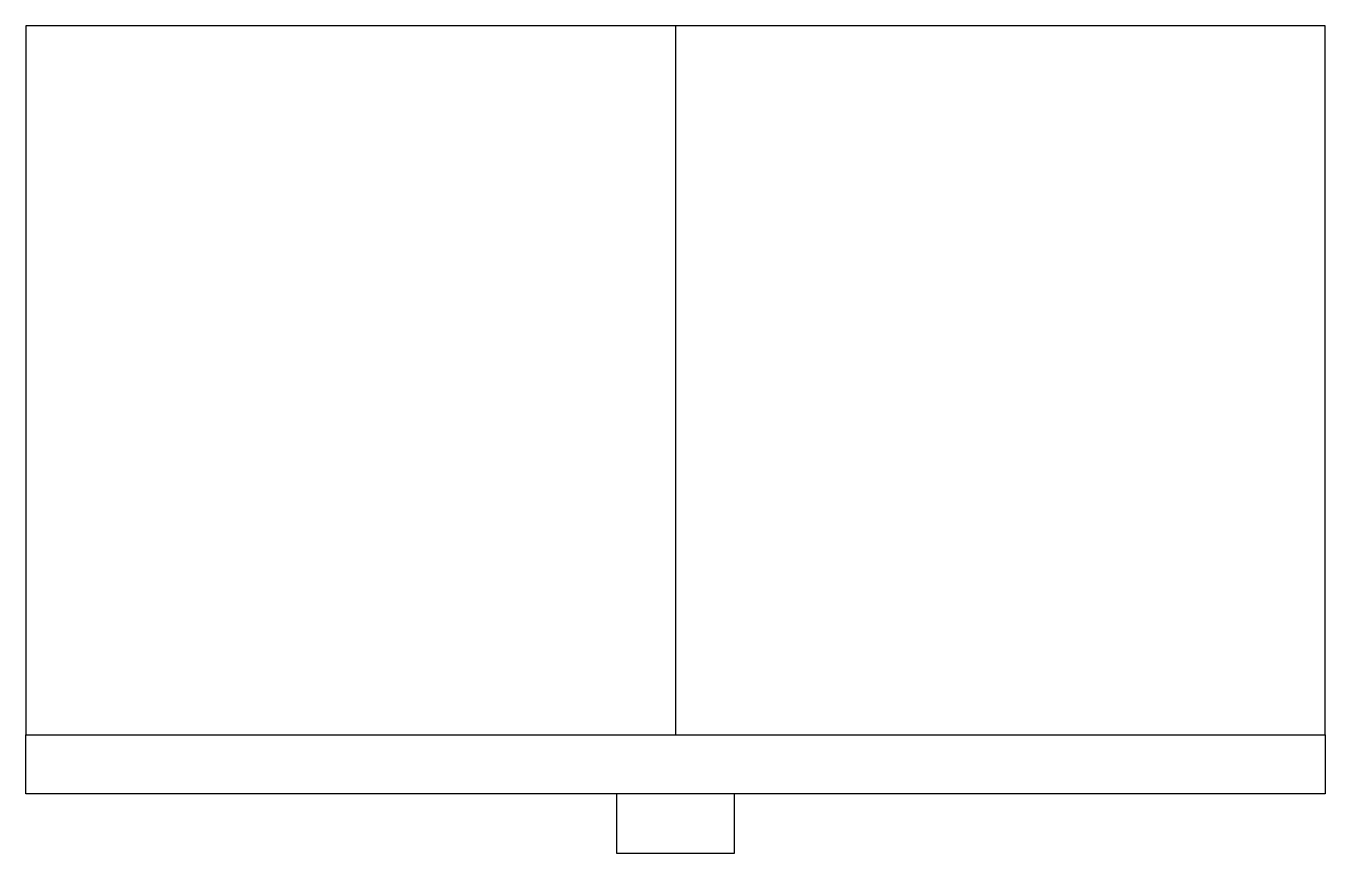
# Model space of a CAD drawing. Header units: inches. Extents: x -5.5 to 5.5, y -0.5 to 6.5.
import ezdxf

# ---------------------------------------------------------------- set-up
doc = ezdxf.new("R2010")
doc.units = ezdxf.units.IN
doc.layers.get('0').update_dxf_attribs({"linetype": 'CONTINUOUS'})

msp = doc.modelspace()

# ---------------------------------------------------------------- linework, layer by layer
for p, q in [((5.5, 6.5), (-5.5, 6.5)), ((-5.5, 6.5), (-5.5, 0.5)), ((0, 6.5), (0, 0.5)), ((5.5, 0.5), (5.5, 6.5)), ((-5.5, 0.5), (5.5, 0.5)), ((-5.5, 0), (-5.5, 0.5)), ((0, 0.5), (5.5, 0.5)), ((5.5, 0.5), (5.5, 0)), ((5.5, 0), (-5.5, 0))]:
    msp.add_line(p, q)
msp.add_lwpolyline([(0.5, 0), (-0.5, 0), (-0.5, -0.5), (0.5, -0.5)], close=True)

doc.saveas('drawing.dxf')
